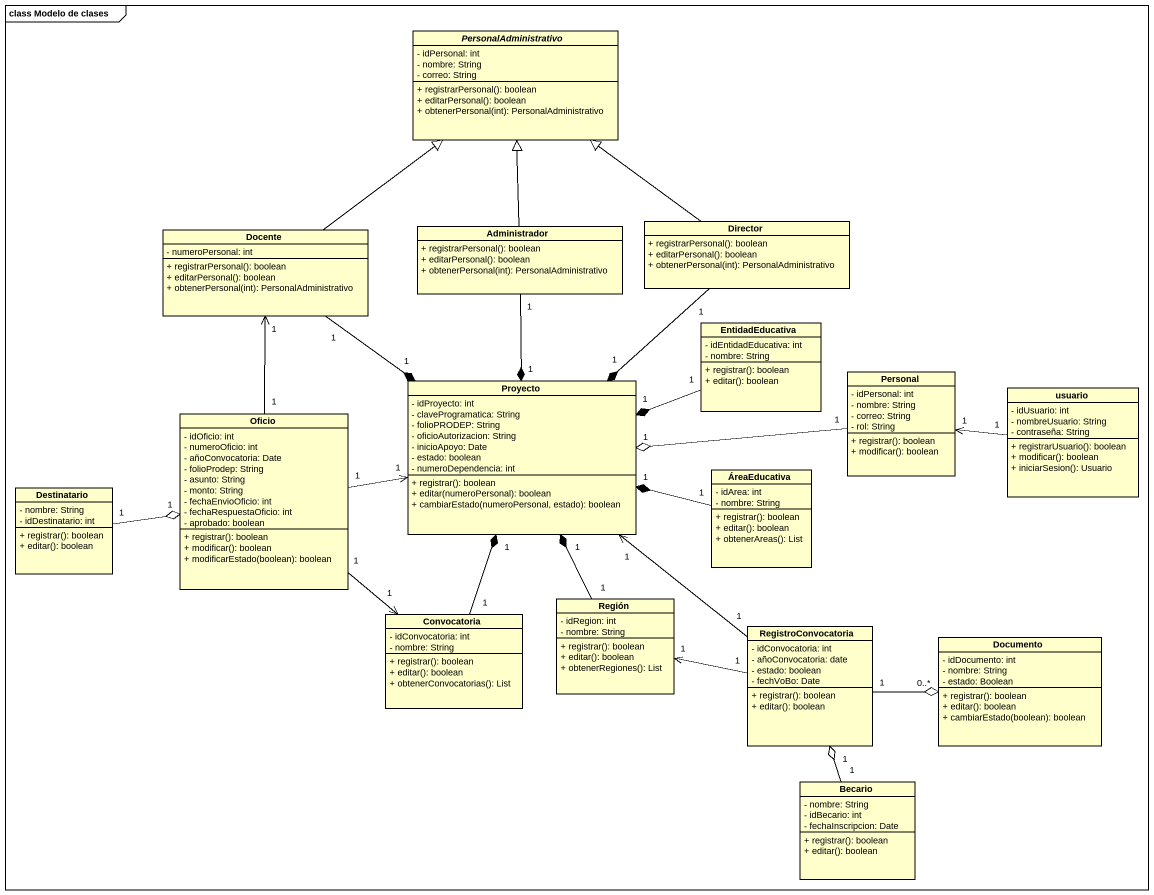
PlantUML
@startuml
mainframe class Modelo de clases
hide circle
hide empty members
skinparam classAttributeIconSize 0
abstract class PersonalAdministrativo {
  - idPersonal: int
  - nombre: String
  - correo: String
  + registrarPersonal(): boolean
  + editarPersonal(): boolean
  + obtenerPersonal(int): PersonalAdministrativo
}
class Docente {
  - numeroPersonal: int
  + registrarPersonal(): boolean
  + editarPersonal(): boolean
  + obtenerPersonal(int): PersonalAdministrativo
}
class Administrador {
  + registrarPersonal(): boolean
  + editarPersonal(): boolean
  + obtenerPersonal(int): PersonalAdministrativo
}
class Director {
  + registrarPersonal(): boolean
  + editarPersonal(): boolean
  + obtenerPersonal(int): PersonalAdministrativo
}
class EntidadEducativa {
  - idEntidadEducativa: int
  - nombre: String
  + registrar(): boolean
  + editar(): boolean
}
class Personal {
  - idPersonal: int
  - nombre: String
  - correo: String
  - rol: String
  + registrar(): boolean
  + modificar(): boolean
}
class Proyecto {
  - idProyecto: int
  - claveProgramatica: String
  - folioPRODEP: String
  - oficioAutorizacion: String
  - inicioApoyo: Date
  - estado: boolean
  - numeroDependencia: int
  + registrar(): boolean
  + editar(numeroPersonal): boolean
  + cambiarEstado(numeroPersonal, estado): boolean
}
class usuario {
  - idUsuario: int
  - nombreUsuario: String
  - contraseña: String
  + registrarUsuario(): boolean
  + modificar(): boolean
  + iniciarSesion(): Usuario
}
class Oficio {
  - idOficio: int
  - numeroOficio: int
  - añoConvocatoria: Date
  - folioProdep: String
  - asunto: String
  - monto: String
  - fechaEnvioOficio: int
  - fechaRespuestaOficio: int
  - aprobado: boolean
  + registrar(): boolean
  + modificar(): boolean
  + modificarEstado(boolean): boolean
}
class Destinatario {
  - nombre: String
  - idDestinatario: int
  + registrar(): boolean
  + editar(): boolean
}
class ÁreaEducativa {
  - idArea: int
  - nombre: String
  + registrar(): boolean
  + editar(): boolean
  + obtenerAreas(): List
}
class Región {
  - idRegion: int
  - nombre: String
  + registrar(): boolean
  + editar(): boolean
  + obtenerRegiones(): List
}
class Convocatoria {
  - idConvocatoria: int
  - nombre: String
  + registrar(): boolean
  + editar(): boolean
  + obtenerConvocatorias(): List
}
class RegistroConvocatoria {
  - idConvocatoria: int
  - añoConvocatoria: date
  - estado: boolean
  - fechVoBo: Date
  + registrar(): boolean
  + editar(): boolean
}
class Documento {
  - idDocumento: int
  - nombre: String
  - estado: Boolean
  + registrar(): boolean
  + editar(): boolean
  + cambiarEstado(boolean): boolean
}
class Becario {
  - nombre: String
  - idBecario: int
  - fechaInscripcion: Date
  + registrar(): boolean
  + editar(): boolean
}
Docente -up-|> PersonalAdministrativo
Docente "1" --* "1" Proyecto
Administrador -up-|> PersonalAdministrativo
Administrador "1" --* "1" Proyecto
Director -up-|> PersonalAdministrativo
Director "1" --* "1" Proyecto
EntidadEducativa "1" -left-* "1" Proyecto
Personal "1" -left-o "1" Proyecto
usuario "1" -left-> "1" Personal
Oficio "1" -up-> "1" Docente
Oficio "1" -right-> "1" Proyecto
Oficio "1" --> "1" Convocatoria
Destinatario "1" -right-o "1" Oficio
ÁreaEducativa "1" -left-* "1" Proyecto
Región "1" -up-* "1" Proyecto
Convocatoria "1" -up-* "1" Proyecto
RegistroConvocatoria "1" -up-> "1" Proyecto
RegistroConvocatoria "1" -left-> "1" Región
RegistroConvocatoria "1" -right-o "0..*" Documento
Becario "1" -up-o "1" RegistroConvocatoria
@enduml
